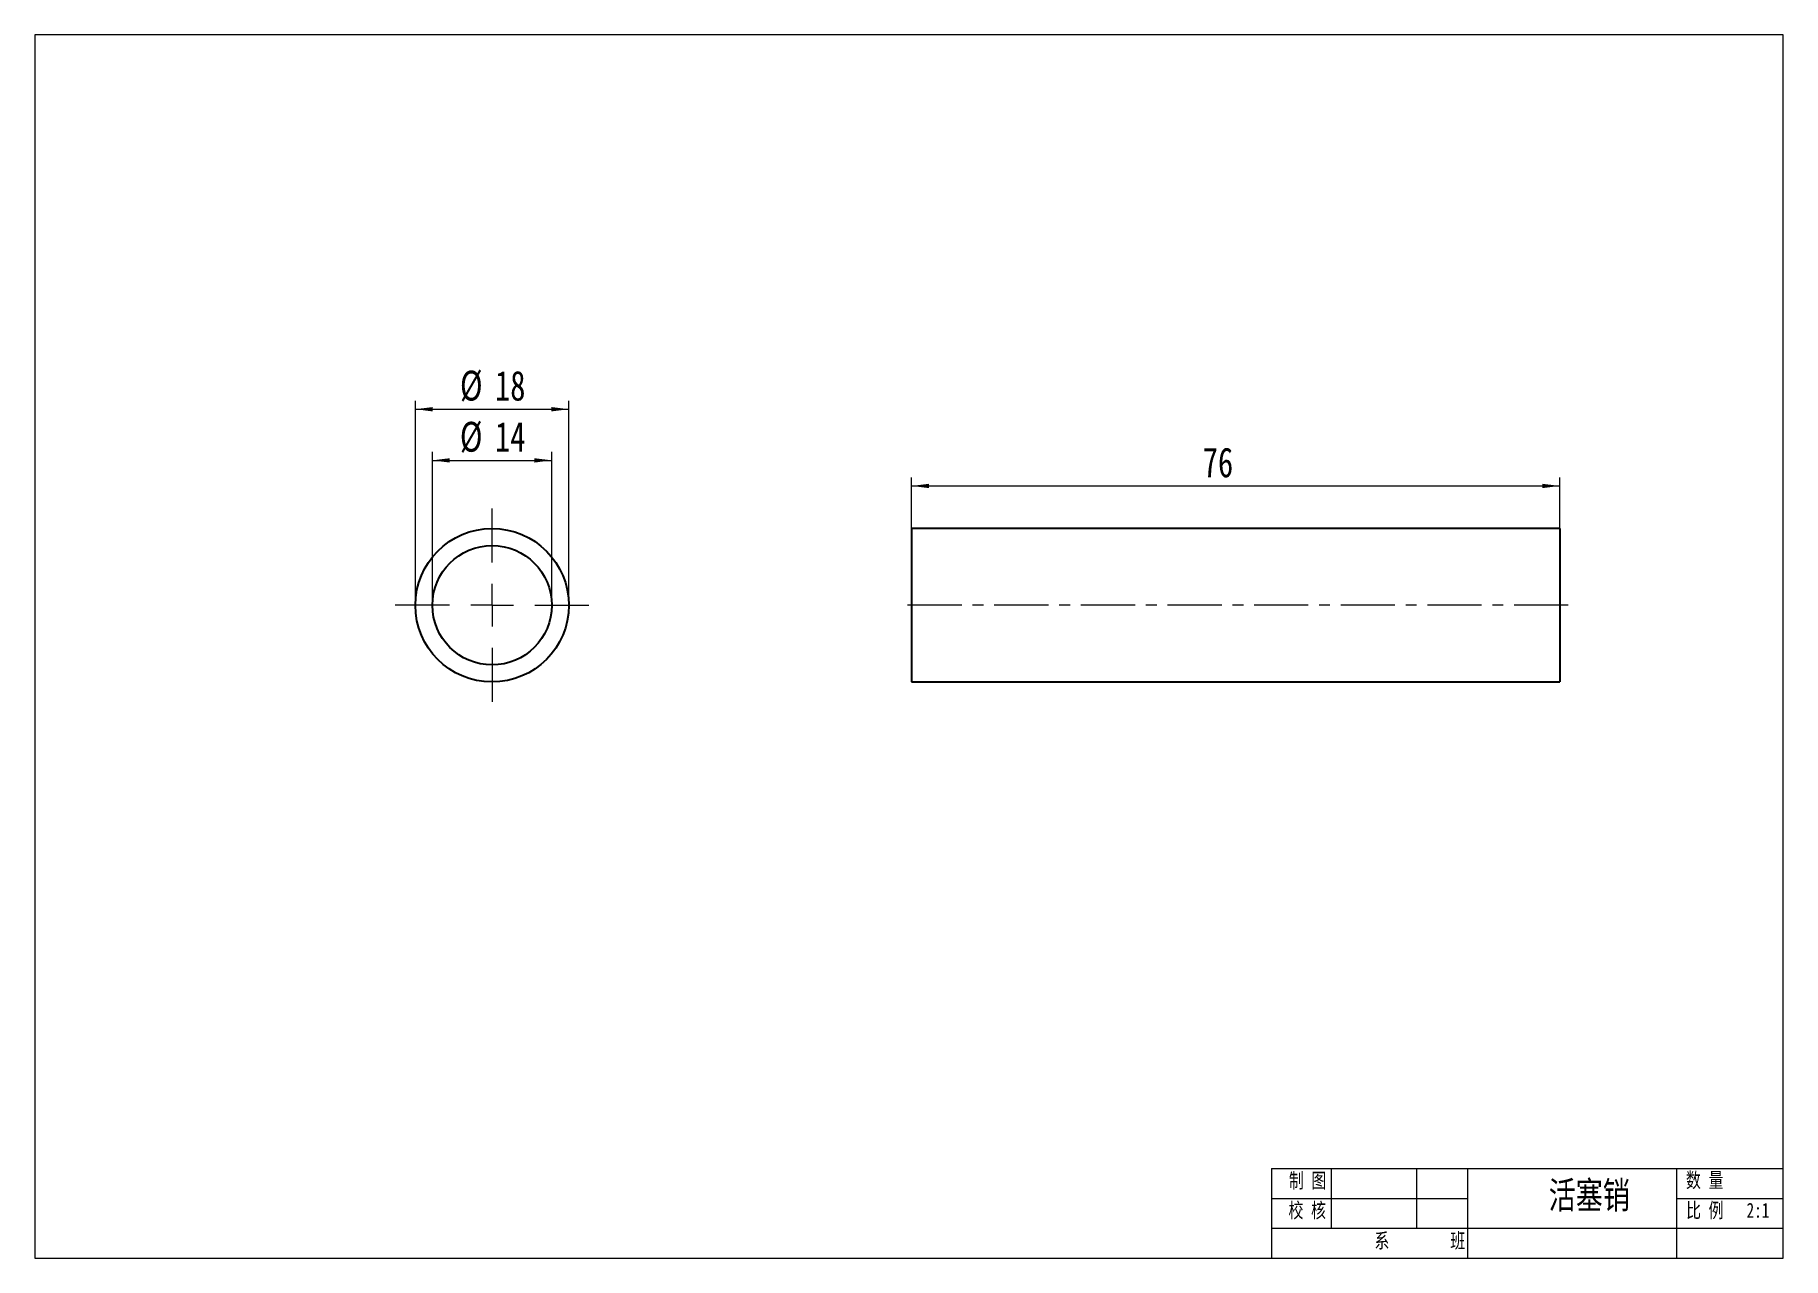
# Model space of a CAD drawing. Header units: millimetres. Extents: x 2 to 208, y 2 to 146.
import ezdxf

# ---------------------------------------------------------------- set-up
doc = ezdxf.new("R2010")
doc.units = ezdxf.units.MM
doc.header["$LTSCALE"] = 0.5
doc.linetypes.add('CENTERX2', pattern=[20.32, 12.7, -2.54, 2.54, -2.54])
doc.layers.add('中心线', color=6, linetype='CENTERX2')
doc.layers.add('尺寸', color=7, linetype='Continuous')
doc.layers.add('轮廓', color=4, linetype='Continuous', lineweight=35)
doc.styles.add('SLDTEXTSTYLE0', font='HYSWLONGFANGSONG.TTF', dxfattribs={"bigfont": 'bigfont'})
doc.styles.add('SLDTEXTSTYLE1', font='HYSWLONGFANGSONG.TTF')
doc.dimstyles.new('SLDDIMSTYLE0', dxfattribs={"dimtxt": 3.5, "dimasz": 2.04, "dimexe": 0, "dimexo": 0.0625, "dimgap": 0.875, "dimtad": 2, "dimdec": 1, "dimrnd": 1e-09, "dimzin": 12, "dimdsep": 46, "dimtxsty": 'SLDTEXTSTYLE1', "dimsah": 1, "dimcen": 0.09, "dimadec": 0, "dimazin": 3, "dimtfac": 1, "dimtdec": 1, "dimtofl": 0, "dimtmove": 0, "dimatfit": 3, "dimfxl": 0, "dimfrac": 2, "dimtolj": 1, "dimtzin": 12, "dimarcsym": 0})

# ---------------------------------------------------------------- blocks, each defined once
blk = doc.blocks.new('_D')
at = {"layer": '尺寸'}
for p, q in [((47.11, 79.09), (47.11, 103.09)), ((65.11, 79.09), (65.11, 103.09)), ((47.11, 102.09), (65.11, 102.09))]:
    blk.add_line(p, q, dxfattribs=at)
for points in [[(47.11, 102.09), (49.15, 101.83), (49.15, 102.34)], [(65.11, 102.09), (63.07, 102.34), (63.07, 101.83)]]:
    blk.add_solid(points, dxfattribs=at)
at = {"layer": '尺寸', "char_height": 3.5, "attachment_point": 1, "style": 'SLDTEXTSTYLE1'}
for s, insert in [('%%c', (52.34, 106.61)), ('18', (56.45, 106.6))]:
    blk.add_mtext(s, dxfattribs=dict(at, insert=insert))
blk = doc.blocks.new('_D_1')
at = {"layer": '尺寸'}
for p, q in [((49.11, 79.09), (49.11, 97.09)), ((63.11, 79.09), (63.11, 97.09)), ((49.11, 96.09), (63.11, 96.09))]:
    blk.add_line(p, q, dxfattribs=at)
for points in [[(49.11, 96.09), (51.15, 95.83), (51.15, 96.34)], [(63.11, 96.09), (61.07, 96.34), (61.07, 95.83)]]:
    blk.add_solid(points, dxfattribs=at)
at = {"layer": '尺寸', "char_height": 3.5, "attachment_point": 1, "style": 'SLDTEXTSTYLE1'}
for s, insert in [('%%c', (52.33, 100.61)), ('14', (56.45, 100.6))]:
    blk.add_mtext(s, dxfattribs=dict(at, insert=insert))
blk = doc.blocks.new('SW_CENTERMARKSYMBOL_0')
at = {"layer": '中心线', "color": 0}
for p, q in [((0, 5), (0, 11.5)), ((0, 0), (0, 2.5)), ((-5, 0), (-11.5, 0)), ((0, 0), (-2.5, 0)), ((0, 0), (0, -2.5)), ((0, 0), (2.5, 0)), ((5, 0), (11.5, 0)), ((0, -5), (0, -11.5))]:
    blk.add_line(p, q, dxfattribs=at)
blk = doc.blocks.new('_D_2')
at = {"layer": '尺寸'}
for p, q in [((105.31, 88.09), (105.31, 94.09)), ((105.31, 93.09), (181.31, 93.09)), ((181.31, 88.09), (181.31, 94.09))]:
    blk.add_line(p, q, dxfattribs=at)
for points in [[(105.31, 93.09), (107.35, 92.83), (107.35, 93.34)], [(181.31, 93.09), (179.27, 93.34), (179.27, 92.83)]]:
    blk.add_solid(points, dxfattribs=at)
at = {"layer": '尺寸', "insert": (139.45, 97.6), "char_height": 3.5, "attachment_point": 1, "style": 'SLDTEXTSTYLE1'}
blk.add_mtext('76', dxfattribs=at)

msp = doc.modelspace()

# ---------------------------------------------------------------- linework, layer by layer
at = {"color": 7, "linetype": 'Continuous', "lineweight": 25}
for p, q in [((207.5, 146), (2.5, 146)), ((2.5, 146), (2.5, 2.5)), ((207.5, 2.5), (207.5, 146)), ((147.5, 13), (207.5, 13)), ((147.5, 13), (147.5, 2.5)), ((154.5, 13), (154.5, 6)), ((164.5, 13), (164.5, 6)), ((170.49, 13), (170.5, 2.5)), ((195, 13), (195, 2.5)), ((170.49, 6), (170.49, 2.5)), ((2.5, 2.5), (207.5, 2.5))]:
    msp.add_line(p, q, dxfattribs=at)
at = {"color": 7, "linetype": 'Continuous', "lineweight": 18}
for p, q in [((147.5, 9.5), (170.5, 9.5)), ((195, 9.5), (207.5, 9.5)), ((147.5, 6), (207.5, 6))]:
    msp.add_line(p, q, dxfattribs=at)
at = {"layer": '中心线'}
msp.add_line((182.31, 79.09), (104.31, 79.09), dxfattribs=at)
at = {"layer": '轮廓'}
for p, q in [((181.31, 88.09), (105.31, 88.09)), ((105.31, 88.09), (105.31, 70.09)), ((181.31, 88.09), (181.31, 70.09)), ((105.31, 70.09), (181.31, 70.09))]:
    msp.add_line(p, q, dxfattribs=at)
for radius in [9, 7]:
    msp.add_circle((56.11, 79.09), radius, dxfattribs=at)

# ---------------------------------------------------------------- block references
at = {"layer": '中心线'}
msp.add_blockref('SW_CENTERMARKSYMBOL_0', (56.11, 79.09), dxfattribs=at)

# ---------------------------------------------------------------- texts
at = {"color": 7, "linetype": 'Continuous', "lineweight": 18, "attachment_point": 2}
for s, insert, char_height, style in [('制 图', (151.75, 12.47), 1.75, 'SLDTEXTSTYLE0'), ('数 量', (198.31, 12.52), 1.75, 'SLDTEXTSTYLE0'), ('活塞销', (184.78, 11.47), 3.175, 'SLDTEXTSTYLE0'), ('校 核', (151.7, 8.98), 1.75, 'SLDTEXTSTYLE0'), ('比 例', (198.33, 8.98), 1.75, 'SLDTEXTSTYLE0'), ('2:1', (204.56, 8.98), 1.75, 'SLDTEXTSTYLE1'), ('系        班', (164.9, 5.41), 1.75, 'SLDTEXTSTYLE0')]:
    msp.add_mtext(s, dxfattribs=dict(at, insert=insert, char_height=char_height, style=style))

# ---------------------------------------------------------------- dimensions: what is measured, and where the dimension line sits
at = {"layer": '尺寸'}
for base, p1, p2, picture, middle in [((65.11, 102.09), (47.11, 79.09), (65.11, 79.09), '_D', (55.93, 102.09)), ((63.11, 96.09), (49.11, 79.09), (63.11, 79.09), '_D_1', (55.93, 96.09))]:
    dim = msp.add_linear_dim(base=base, p1=p1, p2=p2, text='%%c<>', dimstyle='SLDDIMSTYLE0', dxfattribs=at)
    dim.commit()
    dim.dimension.update_dxf_attribs({"geometry": picture, "text_midpoint": middle, "dimtype": 160})
dim = msp.add_linear_dim(base=(181.31, 93.09), p1=(105.31, 88.09), p2=(181.31, 88.09), dimstyle='SLDDIMSTYLE0', dxfattribs=at)
dim.commit()
dim.dimension.update_dxf_attribs({"geometry": '_D_2', "text_midpoint": (140.98, 93.09), "dimtype": 160})

doc.saveas('drawing.dxf')
